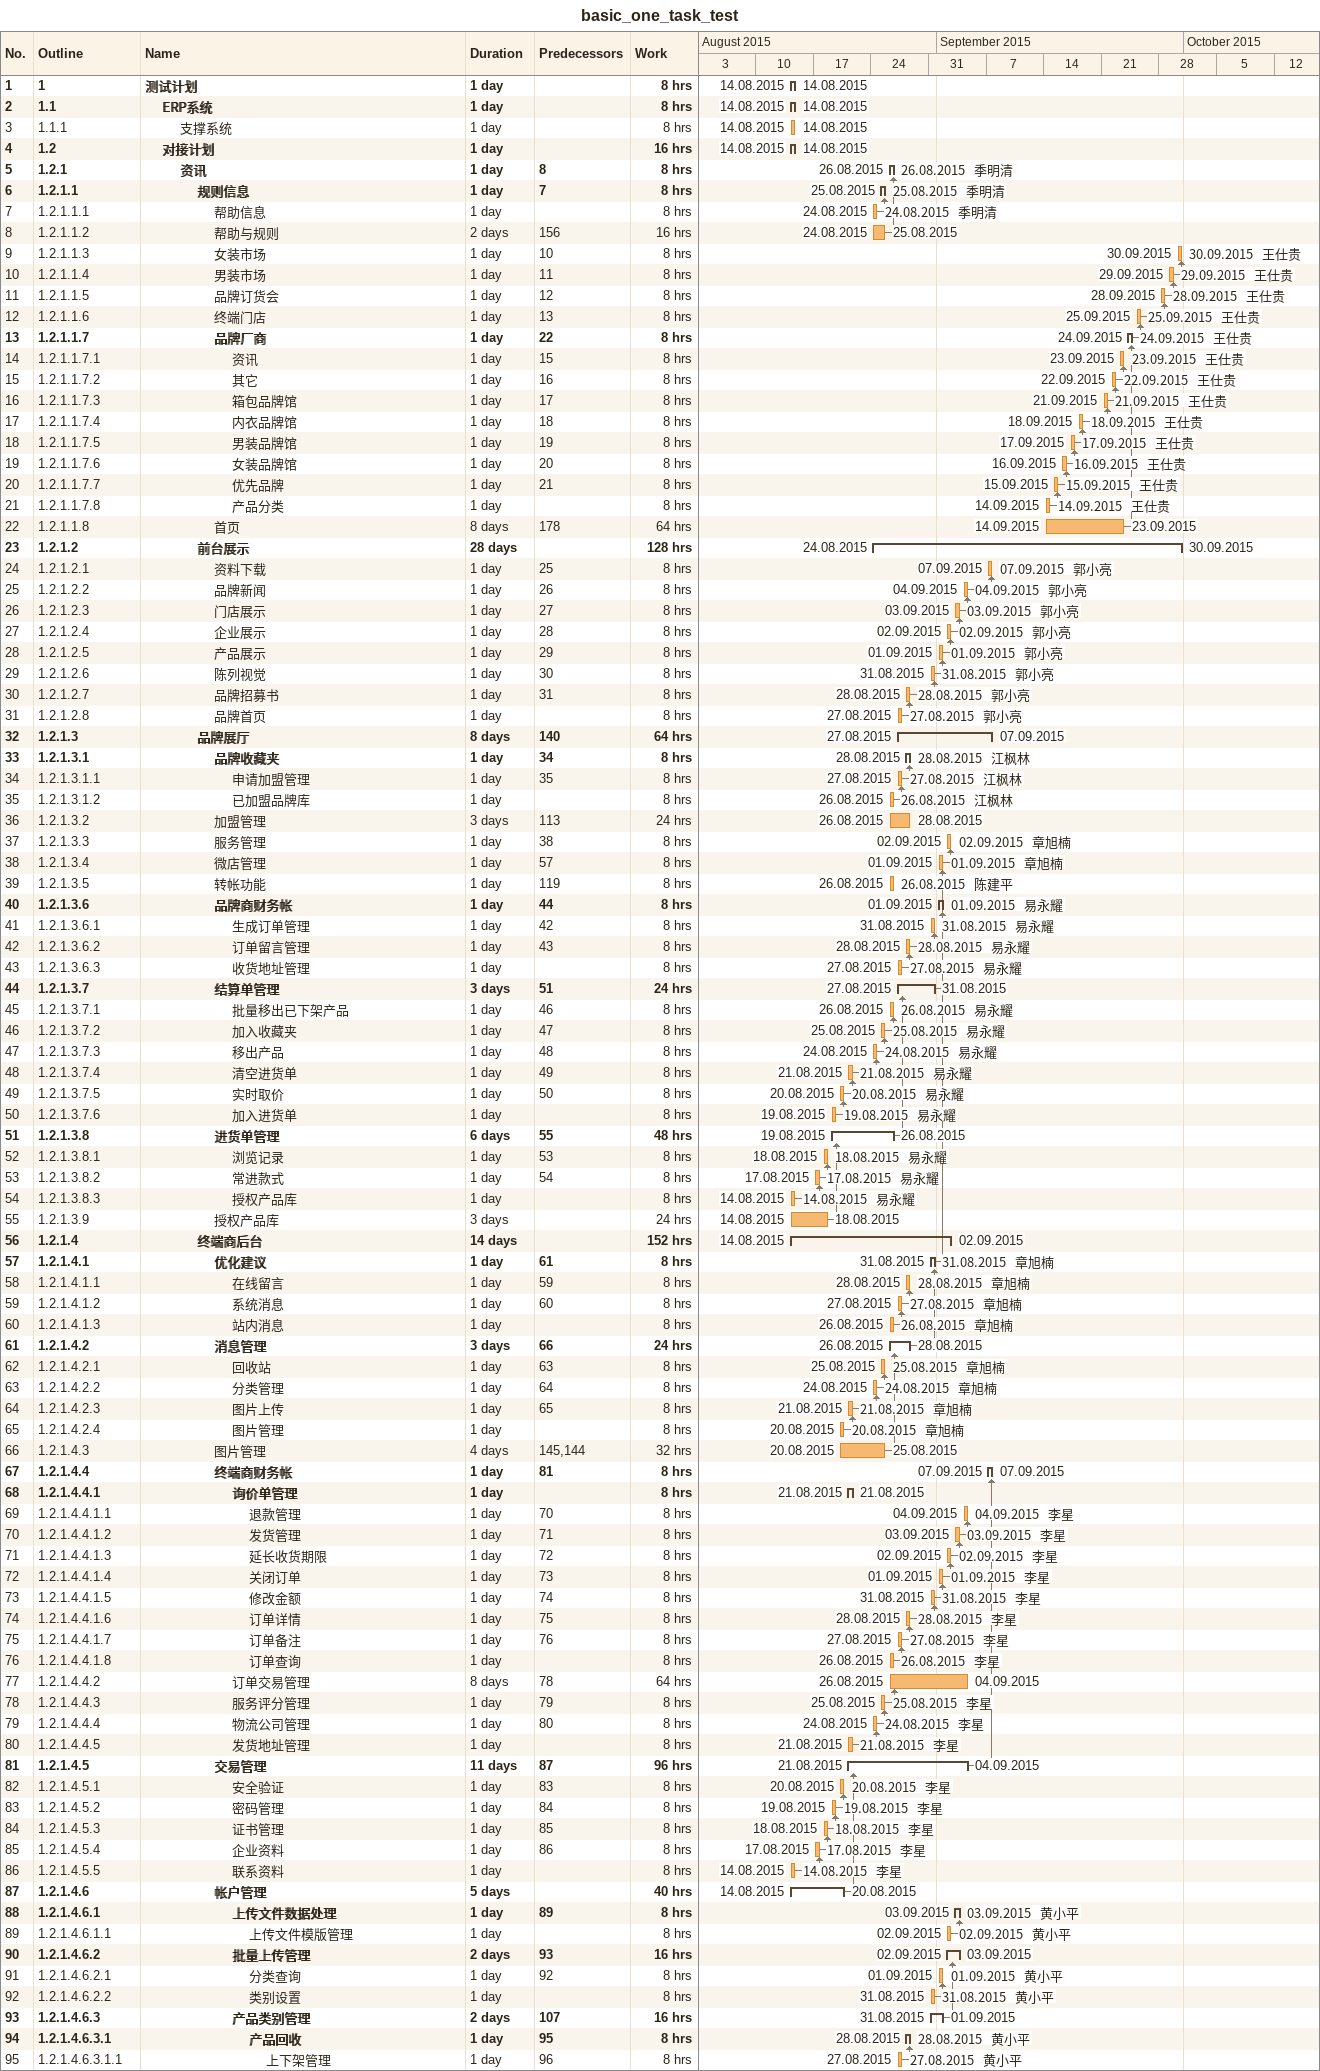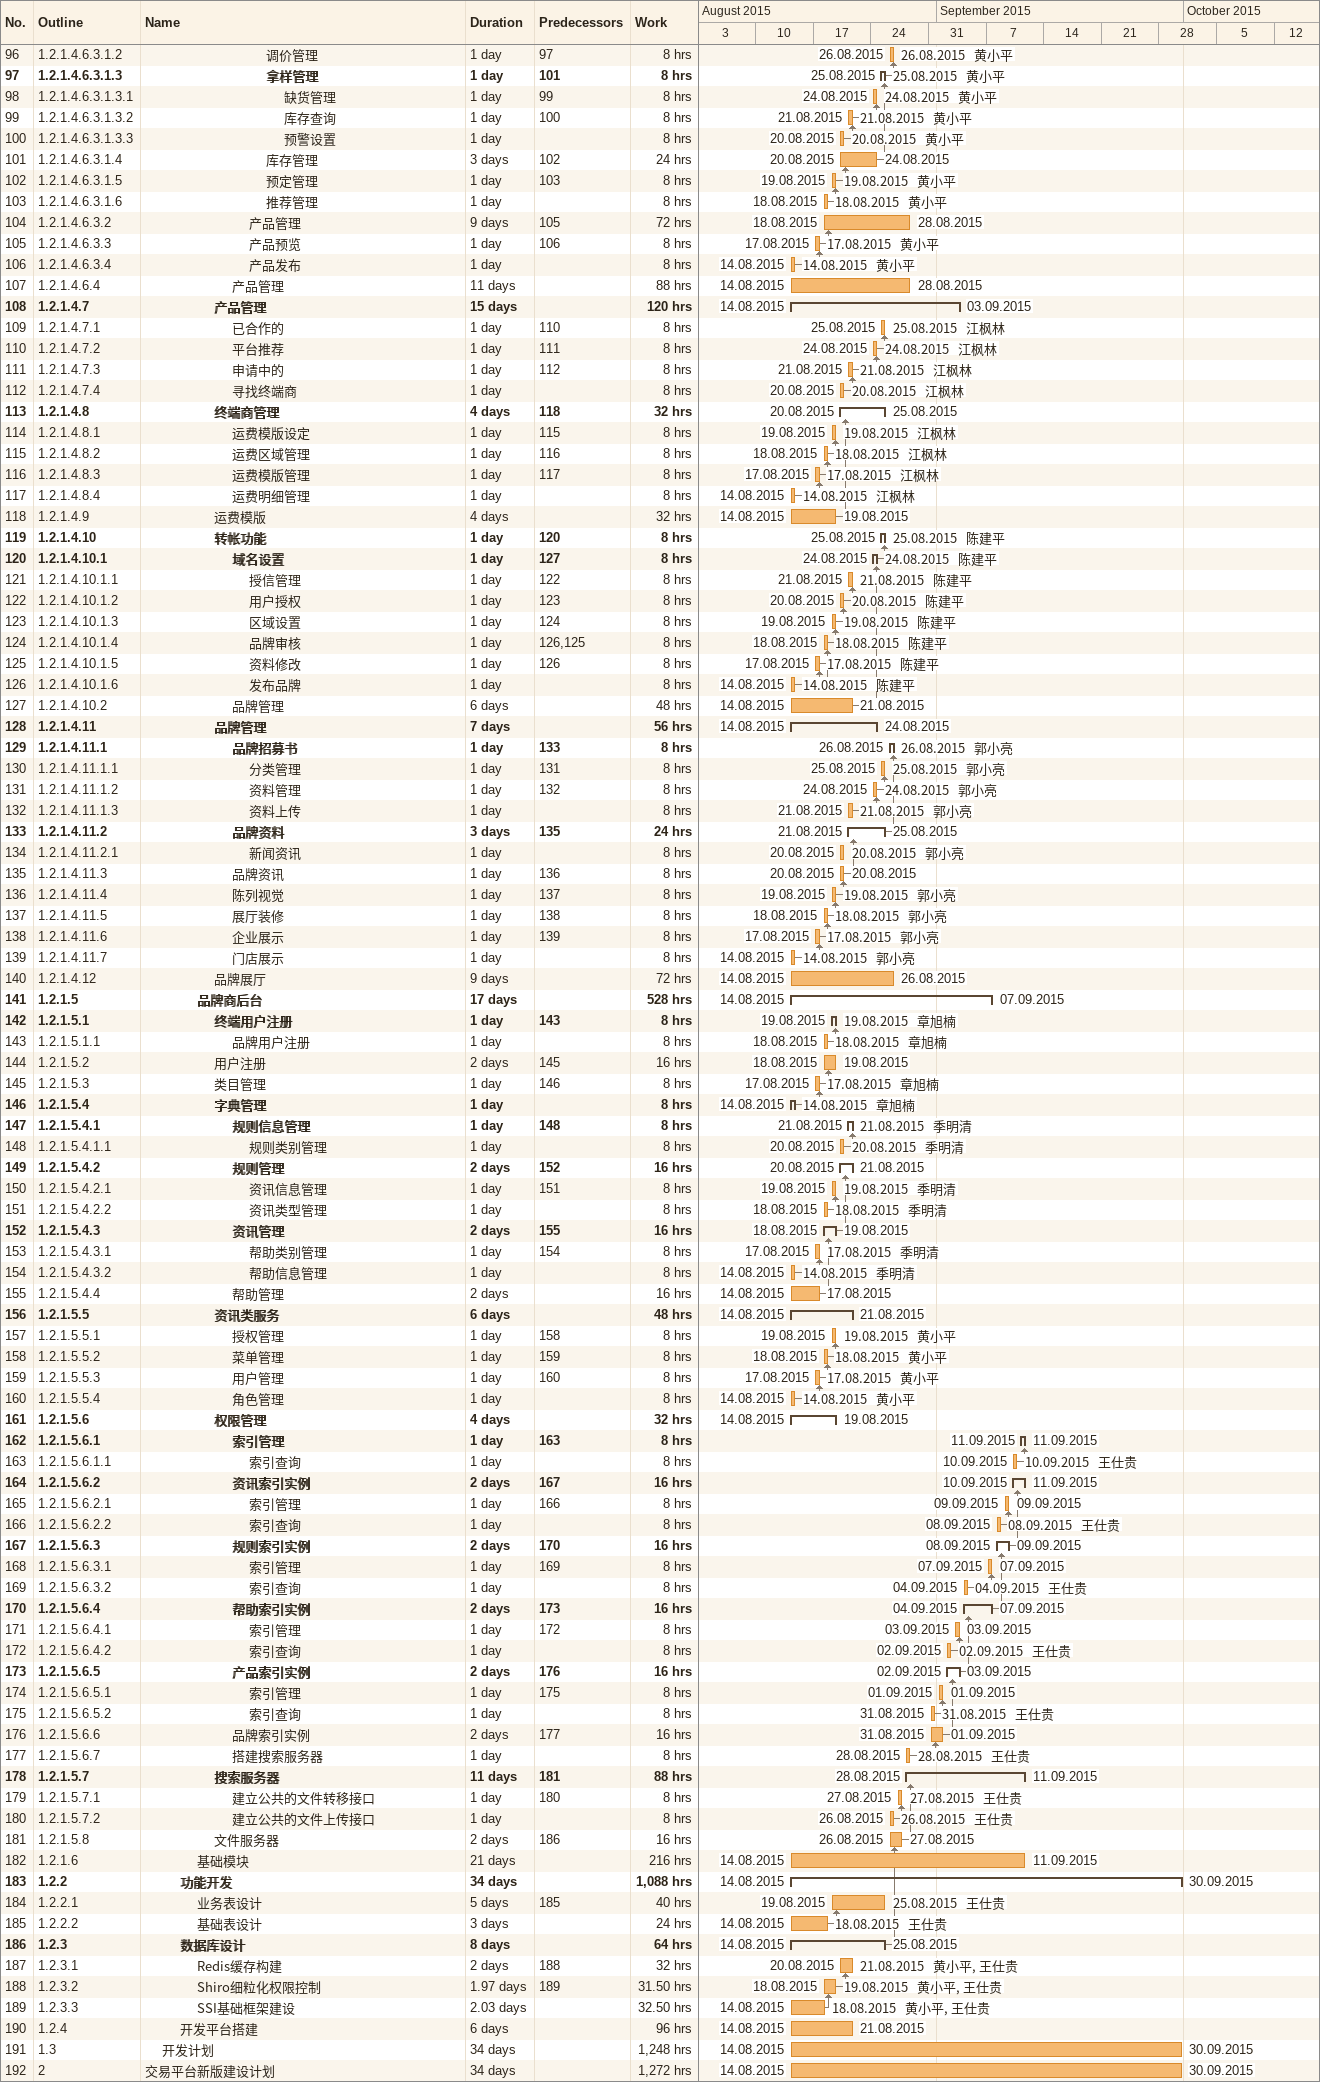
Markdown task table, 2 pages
basic_one_task_test

| ID | WBS | Task | Duration | Start | Finish | Predecessors | Resources | Work (h) |
|---|---|---|---|---|---|---|---|---|
| 1 | 1 | **测试计划** | 1d | 2015-08-14 | 2015-08-14 |  |  | 8 |
| 2 | 1.1 | **ERP系统** | 1d | 2015-08-14 | 2015-08-14 |  |  | 8 |
| 3 | 1.1.1 | 支撑系统 | 1d | 2015-08-14 | 2015-08-14 |  |  | 8 |
| 4 | 1.2 | **对接计划** | 1d | 2015-08-14 | 2015-08-14 |  |  | 16 |
| 5 | 1.2.1 | **资讯** | 1d | 2015-08-26 | 2015-08-26 | 8 | 季明清 | 8 |
| 6 | 1.2.1.1 | **规则信息** | 1d | 2015-08-25 | 2015-08-25 | 7 | 季明清 | 8 |
| 7 | 1.2.1.1.1 | 帮助信息 | 1d | 2015-08-24 | 2015-08-24 |  | 季明清 | 8 |
| 8 | 1.2.1.1.2 | 帮助与规则 | 2d | 2015-08-24 | 2015-08-25 | 156 |  | 16 |
| 9 | 1.2.1.1.3 | 女装市场 | 1d | 2015-09-30 | 2015-09-30 | 10 | 王仕贵 | 8 |
| 10 | 1.2.1.1.4 | 男装市场 | 1d | 2015-09-29 | 2015-09-29 | 11 | 王仕贵 | 8 |
| 11 | 1.2.1.1.5 | 品牌订货会 | 1d | 2015-09-28 | 2015-09-28 | 12 | 王仕贵 | 8 |
| 12 | 1.2.1.1.6 | 终端门店 | 1d | 2015-09-25 | 2015-09-25 | 13 | 王仕贵 | 8 |
| 13 | 1.2.1.1.7 | **品牌厂商** | 1d | 2015-09-24 | 2015-09-24 | 22 | 王仕贵 | 8 |
| 14 | 1.2.1.1.7.1 | 资讯 | 1d | 2015-09-23 | 2015-09-23 | 15 | 王仕贵 | 8 |
| 15 | 1.2.1.1.7.2 | 其它 | 1d | 2015-09-22 | 2015-09-22 | 16 | 王仕贵 | 8 |
| 16 | 1.2.1.1.7.3 | 箱包品牌馆 | 1d | 2015-09-21 | 2015-09-21 | 17 | 王仕贵 | 8 |
| 17 | 1.2.1.1.7.4 | 内衣品牌馆 | 1d | 2015-09-18 | 2015-09-18 | 18 | 王仕贵 | 8 |
| 18 | 1.2.1.1.7.5 | 男装品牌馆 | 1d | 2015-09-17 | 2015-09-17 | 19 | 王仕贵 | 8 |
| 19 | 1.2.1.1.7.6 | 女装品牌馆 | 1d | 2015-09-16 | 2015-09-16 | 20 | 王仕贵 | 8 |
| 20 | 1.2.1.1.7.7 | 优先品牌 | 1d | 2015-09-15 | 2015-09-15 | 21 | 王仕贵 | 8 |
| 21 | 1.2.1.1.7.8 | 产品分类 | 1d | 2015-09-14 | 2015-09-14 |  | 王仕贵 | 8 |
| 22 | 1.2.1.1.8 | 首页 | 8d | 2015-09-14 | 2015-09-23 | 178 |  | 64 |
| 23 | 1.2.1.2 | **前台展示** | 28d | 2015-08-24 | 2015-09-30 |  |  | 128 |
| 24 | 1.2.1.2.1 | 资料下载 | 1d | 2015-09-07 | 2015-09-07 | 25 | 郭小亮 | 8 |
| 25 | 1.2.1.2.2 | 品牌新闻 | 1d | 2015-09-04 | 2015-09-04 | 26 | 郭小亮 | 8 |
| 26 | 1.2.1.2.3 | 门店展示 | 1d | 2015-09-03 | 2015-09-03 | 27 | 郭小亮 | 8 |
| 27 | 1.2.1.2.4 | 企业展示 | 1d | 2015-09-02 | 2015-09-02 | 28 | 郭小亮 | 8 |
| 28 | 1.2.1.2.5 | 产品展示 | 1d | 2015-09-01 | 2015-09-01 | 29 | 郭小亮 | 8 |
| 29 | 1.2.1.2.6 | 陈列视觉 | 1d | 2015-08-31 | 2015-08-31 | 30 | 郭小亮 | 8 |
| 30 | 1.2.1.2.7 | 品牌招募书 | 1d | 2015-08-28 | 2015-08-28 | 31 | 郭小亮 | 8 |
| 31 | 1.2.1.2.8 | 品牌首页 | 1d | 2015-08-27 | 2015-08-27 |  | 郭小亮 | 8 |
| 32 | 1.2.1.3 | **品牌展厅** | 8d | 2015-08-27 | 2015-09-07 | 140 |  | 64 |
| 33 | 1.2.1.3.1 | **品牌收藏夹** | 1d | 2015-08-28 | 2015-08-28 | 34 | 江枫林 | 8 |
| 34 | 1.2.1.3.1.1 | 申请加盟管理 | 1d | 2015-08-27 | 2015-08-27 | 35 | 江枫林 | 8 |
| 35 | 1.2.1.3.1.2 | 已加盟品牌库 | 1d | 2015-08-26 | 2015-08-26 |  | 江枫林 | 8 |
| 36 | 1.2.1.3.2 | 加盟管理 | 3d | 2015-08-26 | 2015-08-28 | 113 |  | 24 |
| 37 | 1.2.1.3.3 | 服务管理 | 1d | 2015-09-02 | 2015-09-02 | 38 | 章旭楠 | 8 |
| 38 | 1.2.1.3.4 | 微店管理 | 1d | 2015-09-01 | 2015-09-01 | 57 | 章旭楠 | 8 |
| 39 | 1.2.1.3.5 | 转帐功能 | 1d | 2015-08-26 | 2015-08-26 | 119 | 陈建平 | 8 |
| 40 | 1.2.1.3.6 | **品牌商财务帐** | 1d | 2015-09-01 | 2015-09-01 | 44 | 易永耀 | 8 |
| 41 | 1.2.1.3.6.1 | 生成订单管理 | 1d | 2015-08-31 | 2015-08-31 | 42 | 易永耀 | 8 |
| 42 | 1.2.1.3.6.2 | 订单留言管理 | 1d | 2015-08-28 | 2015-08-28 | 43 | 易永耀 | 8 |
| 43 | 1.2.1.3.6.3 | 收货地址管理 | 1d | 2015-08-27 | 2015-08-27 |  | 易永耀 | 8 |
| 44 | 1.2.1.3.7 | **结算单管理** | 3d | 2015-08-27 | 2015-08-31 | 51 |  | 24 |
| 45 | 1.2.1.3.7.1 | 批量移出已下架产品 | 1d | 2015-08-26 | 2015-08-26 | 46 | 易永耀 | 8 |
| 46 | 1.2.1.3.7.2 | 加入收藏夹 | 1d | 2015-08-25 | 2015-08-25 | 47 | 易永耀 | 8 |
| 47 | 1.2.1.3.7.3 | 移出产品 | 1d | 2015-08-24 | 2015-08-24 | 48 | 易永耀 | 8 |
| 48 | 1.2.1.3.7.4 | 清空进货单 | 1d | 2015-08-21 | 2015-08-21 | 49 | 易永耀 | 8 |
| 49 | 1.2.1.3.7.5 | 实时取价 | 1d | 2015-08-20 | 2015-08-20 | 50 | 易永耀 | 8 |
| 50 | 1.2.1.3.7.6 | 加入进货单 | 1d | 2015-08-19 | 2015-08-19 |  | 易永耀 | 8 |
| 51 | 1.2.1.3.8 | **进货单管理** | 6d | 2015-08-19 | 2015-08-26 | 55 |  | 48 |
| 52 | 1.2.1.3.8.1 | 浏览记录 | 1d | 2015-08-18 | 2015-08-18 | 53 | 易永耀 | 8 |
| 53 | 1.2.1.3.8.2 | 常进款式 | 1d | 2015-08-17 | 2015-08-17 | 54 | 易永耀 | 8 |
| 54 | 1.2.1.3.8.3 | 授权产品库 | 1d | 2015-08-14 | 2015-08-14 |  | 易永耀 | 8 |
| 55 | 1.2.1.3.9 | 授权产品库 | 3d | 2015-08-14 | 2015-08-18 |  |  | 24 |
| 56 | 1.2.1.4 | **终端商后台** | 14d | 2015-08-14 | 2015-09-02 |  |  | 152 |
| 57 | 1.2.1.4.1 | **优化建议** | 1d | 2015-08-31 | 2015-08-31 | 61 | 章旭楠 | 8 |
| 58 | 1.2.1.4.1.1 | 在线留言 | 1d | 2015-08-28 | 2015-08-28 | 59 | 章旭楠 | 8 |
| 59 | 1.2.1.4.1.2 | 系统消息 | 1d | 2015-08-27 | 2015-08-27 | 60 | 章旭楠 | 8 |
| 60 | 1.2.1.4.1.3 | 站内消息 | 1d | 2015-08-26 | 2015-08-26 |  | 章旭楠 | 8 |
| 61 | 1.2.1.4.2 | **消息管理** | 3d | 2015-08-26 | 2015-08-28 | 66 |  | 24 |
| 62 | 1.2.1.4.2.1 | 回收站 | 1d | 2015-08-25 | 2015-08-25 | 63 | 章旭楠 | 8 |
| 63 | 1.2.1.4.2.2 | 分类管理 | 1d | 2015-08-24 | 2015-08-24 | 64 | 章旭楠 | 8 |
| 64 | 1.2.1.4.2.3 | 图片上传 | 1d | 2015-08-21 | 2015-08-21 | 65 | 章旭楠 | 8 |
| 65 | 1.2.1.4.2.4 | 图片管理 | 1d | 2015-08-20 | 2015-08-20 |  | 章旭楠 | 8 |
| 66 | 1.2.1.4.3 | 图片管理 | 4d | 2015-08-20 | 2015-08-25 | 145, 144 |  | 32 |
| 67 | 1.2.1.4.4 | **终端商财务帐** | 1d | 2015-09-07 | 2015-09-07 | 81 |  | 8 |
| 68 | 1.2.1.4.4.1 | **询价单管理** | 1d | 2015-08-21 | 2015-08-21 |  |  | 8 |
| 69 | 1.2.1.4.4.1.1 | 退款管理 | 1d | 2015-09-04 | 2015-09-04 | 70 | 李星 | 8 |
| 70 | 1.2.1.4.4.1.2 | 发货管理 | 1d | 2015-09-03 | 2015-09-03 | 71 | 李星 | 8 |
| 71 | 1.2.1.4.4.1.3 | 延长收货期限 | 1d | 2015-09-02 | 2015-09-02 | 72 | 李星 | 8 |
| 72 | 1.2.1.4.4.1.4 | 关闭订单 | 1d | 2015-09-01 | 2015-09-01 | 73 | 李星 | 8 |
| 73 | 1.2.1.4.4.1.5 | 修改金额 | 1d | 2015-08-31 | 2015-08-31 | 74 | 李星 | 8 |
| 74 | 1.2.1.4.4.1.6 | 订单详情 | 1d | 2015-08-28 | 2015-08-28 | 75 | 李星 | 8 |
| 75 | 1.2.1.4.4.1.7 | 订单备注 | 1d | 2015-08-27 | 2015-08-27 | 76 | 李星 | 8 |
| 76 | 1.2.1.4.4.1.8 | 订单查询 | 1d | 2015-08-26 | 2015-08-26 |  | 李星 | 8 |
| 77 | 1.2.1.4.4.2 | 订单交易管理 | 8d | 2015-08-26 | 2015-09-04 | 78 |  | 64 |
| 78 | 1.2.1.4.4.3 | 服务评分管理 | 1d | 2015-08-25 | 2015-08-25 | 79 | 李星 | 8 |
| 79 | 1.2.1.4.4.4 | 物流公司管理 | 1d | 2015-08-24 | 2015-08-24 | 80 | 李星 | 8 |
| 80 | 1.2.1.4.4.5 | 发货地址管理 | 1d | 2015-08-21 | 2015-08-21 |  | 李星 | 8 |
| 81 | 1.2.1.4.5 | **交易管理** | 11d | 2015-08-21 | 2015-09-04 | 87 |  | 96 |
| 82 | 1.2.1.4.5.1 | 安全验证 | 1d | 2015-08-20 | 2015-08-20 | 83 | 李星 | 8 |
| 83 | 1.2.1.4.5.2 | 密码管理 | 1d | 2015-08-19 | 2015-08-19 | 84 | 李星 | 8 |
| 84 | 1.2.1.4.5.3 | 证书管理 | 1d | 2015-08-18 | 2015-08-18 | 85 | 李星 | 8 |
| 85 | 1.2.1.4.5.4 | 企业资料 | 1d | 2015-08-17 | 2015-08-17 | 86 | 李星 | 8 |
| 86 | 1.2.1.4.5.5 | 联系资料 | 1d | 2015-08-14 | 2015-08-14 |  | 李星 | 8 |
| 87 | 1.2.1.4.6 | **帐户管理** | 5d | 2015-08-14 | 2015-08-20 |  |  | 40 |
| 88 | 1.2.1.4.6.1 | **上传文件数据处理** | 1d | 2015-09-03 | 2015-09-03 | 89 | 黄小平 | 8 |
| 89 | 1.2.1.4.6.1.1 | 上传文件模版管理 | 1d | 2015-09-02 | 2015-09-02 |  | 黄小平 | 8 |
| 90 | 1.2.1.4.6.2 | **批量上传管理** | 2d | 2015-09-02 | 2015-09-03 | 93 |  | 16 |
| 91 | 1.2.1.4.6.2.1 | 分类查询 | 1d | 2015-09-01 | 2015-09-01 | 92 | 黄小平 | 8 |
| 92 | 1.2.1.4.6.2.2 | 类别设置 | 1d | 2015-08-31 | 2015-08-31 |  | 黄小平 | 8 |
| 93 | 1.2.1.4.6.3 | **产品类别管理** | 2d | 2015-08-31 | 2015-09-01 | 107 |  | 16 |
| 94 | 1.2.1.4.6.3.1 | **产品回收** | 1d | 2015-08-28 | 2015-08-28 | 95 | 黄小平 | 8 |
| 95 | 1.2.1.4.6.3.1.1 | 上下架管理 | 1d | 2015-08-27 | 2015-08-27 | 96 | 黄小平 | 8 |
| 96 | 1.2.1.4.6.3.1.2 | 调价管理 | 1d | 2015-08-26 | 2015-08-26 | 97 | 黄小平 | 8 |
| 97 | 1.2.1.4.6.3.1.3 | **拿样管理** | 1d | 2015-08-25 | 2015-08-25 | 101 | 黄小平 | 8 |
| 98 | 1.2.1.4.6.3.1.3.1 | 缺货管理 | 1d | 2015-08-24 | 2015-08-24 | 99 | 黄小平 | 8 |
| 99 | 1.2.1.4.6.3.1.3.2 | 库存查询 | 1d | 2015-08-21 | 2015-08-21 | 100 | 黄小平 | 8 |
| 100 | 1.2.1.4.6.3.1.3.3 | 预警设置 | 1d | 2015-08-20 | 2015-08-20 |  | 黄小平 | 8 |
| 101 | 1.2.1.4.6.3.1.4 | 库存管理 | 3d | 2015-08-20 | 2015-08-24 | 102 |  | 24 |
| 102 | 1.2.1.4.6.3.1.5 | 预定管理 | 1d | 2015-08-19 | 2015-08-19 | 103 | 黄小平 | 8 |
| 103 | 1.2.1.4.6.3.1.6 | 推荐管理 | 1d | 2015-08-18 | 2015-08-18 |  | 黄小平 | 8 |
| 104 | 1.2.1.4.6.3.2 | 产品管理 | 9d | 2015-08-18 | 2015-08-28 | 105 |  | 72 |
| 105 | 1.2.1.4.6.3.3 | 产品预览 | 1d | 2015-08-17 | 2015-08-17 | 106 | 黄小平 | 8 |
| 106 | 1.2.1.4.6.3.4 | 产品发布 | 1d | 2015-08-14 | 2015-08-14 |  | 黄小平 | 8 |
| 107 | 1.2.1.4.6.4 | 产品管理 | 11d | 2015-08-14 | 2015-08-28 |  |  | 88 |
| 108 | 1.2.1.4.7 | **产品管理** | 15d | 2015-08-14 | 2015-09-03 |  |  | 120 |
| 109 | 1.2.1.4.7.1 | 已合作的 | 1d | 2015-08-25 | 2015-08-25 | 110 | 江枫林 | 8 |
| 110 | 1.2.1.4.7.2 | 平台推荐 | 1d | 2015-08-24 | 2015-08-24 | 111 | 江枫林 | 8 |
| 111 | 1.2.1.4.7.3 | 申请中的 | 1d | 2015-08-21 | 2015-08-21 | 112 | 江枫林 | 8 |
| 112 | 1.2.1.4.7.4 | 寻找终端商 | 1d | 2015-08-20 | 2015-08-20 |  | 江枫林 | 8 |
| 113 | 1.2.1.4.8 | **终端商管理** | 4d | 2015-08-20 | 2015-08-25 | 118 |  | 32 |
| 114 | 1.2.1.4.8.1 | 运费模版设定 | 1d | 2015-08-19 | 2015-08-19 | 115 | 江枫林 | 8 |
| 115 | 1.2.1.4.8.2 | 运费区域管理 | 1d | 2015-08-18 | 2015-08-18 | 116 | 江枫林 | 8 |
| 116 | 1.2.1.4.8.3 | 运费模版管理 | 1d | 2015-08-17 | 2015-08-17 | 117 | 江枫林 | 8 |
| 117 | 1.2.1.4.8.4 | 运费明细管理 | 1d | 2015-08-14 | 2015-08-14 |  | 江枫林 | 8 |
| 118 | 1.2.1.4.9 | 运费模版 | 4d | 2015-08-14 | 2015-08-19 |  |  | 32 |
| 119 | 1.2.1.4.10 | **转帐功能** | 1d | 2015-08-25 | 2015-08-25 | 120 | 陈建平 | 8 |
| 120 | 1.2.1.4.10.1 | **域名设置** | 1d | 2015-08-24 | 2015-08-24 | 127 | 陈建平 | 8 |
| 121 | 1.2.1.4.10.1.1 | 授信管理 | 1d | 2015-08-21 | 2015-08-21 | 122 | 陈建平 | 8 |
| 122 | 1.2.1.4.10.1.2 | 用户授权 | 1d | 2015-08-20 | 2015-08-20 | 123 | 陈建平 | 8 |
| 123 | 1.2.1.4.10.1.3 | 区域设置 | 1d | 2015-08-19 | 2015-08-19 | 124 | 陈建平 | 8 |
| 124 | 1.2.1.4.10.1.4 | 品牌审核 | 1d | 2015-08-18 | 2015-08-18 | 126, 125 | 陈建平 | 8 |
| 125 | 1.2.1.4.10.1.5 | 资料修改 | 1d | 2015-08-17 | 2015-08-17 | 126 | 陈建平 | 8 |
| 126 | 1.2.1.4.10.1.6 | 发布品牌 | 1d | 2015-08-14 | 2015-08-14 |  | 陈建平 | 8 |
| 127 | 1.2.1.4.10.2 | 品牌管理 | 6d | 2015-08-14 | 2015-08-21 |  |  | 48 |
| 128 | 1.2.1.4.11 | **品牌管理** | 7d | 2015-08-14 | 2015-08-24 |  |  | 56 |
| 129 | 1.2.1.4.11.1 | **品牌招募书** | 1d | 2015-08-26 | 2015-08-26 | 133 | 郭小亮 | 8 |
| 130 | 1.2.1.4.11.1.1 | 分类管理 | 1d | 2015-08-25 | 2015-08-25 | 131 | 郭小亮 | 8 |
| 131 | 1.2.1.4.11.1.2 | 资料管理 | 1d | 2015-08-24 | 2015-08-24 | 132 | 郭小亮 | 8 |
| 132 | 1.2.1.4.11.1.3 | 资料上传 | 1d | 2015-08-21 | 2015-08-21 |  | 郭小亮 | 8 |
| 133 | 1.2.1.4.11.2 | **品牌资料** | 3d | 2015-08-21 | 2015-08-25 | 135 |  | 24 |
| 134 | 1.2.1.4.11.2.1 | 新闻资讯 | 1d | 2015-08-20 | 2015-08-20 |  | 郭小亮 | 8 |
| 135 | 1.2.1.4.11.3 | 品牌资讯 | 1d | 2015-08-20 | 2015-08-20 | 136 |  | 8 |
| 136 | 1.2.1.4.11.4 | 陈列视觉 | 1d | 2015-08-19 | 2015-08-19 | 137 | 郭小亮 | 8 |
| 137 | 1.2.1.4.11.5 | 展厅装修 | 1d | 2015-08-18 | 2015-08-18 | 138 | 郭小亮 | 8 |
| 138 | 1.2.1.4.11.6 | 企业展示 | 1d | 2015-08-17 | 2015-08-17 | 139 | 郭小亮 | 8 |
| 139 | 1.2.1.4.11.7 | 门店展示 | 1d | 2015-08-14 | 2015-08-14 |  | 郭小亮 | 8 |
| 140 | 1.2.1.4.12 | 品牌展厅 | 9d | 2015-08-14 | 2015-08-26 |  |  | 72 |
| 141 | 1.2.1.5 | **品牌商后台** | 17d | 2015-08-14 | 2015-09-07 |  |  | 528 |
| 142 | 1.2.1.5.1 | **终端用户注册** | 1d | 2015-08-19 | 2015-08-19 | 143 | 章旭楠 | 8 |
| 143 | 1.2.1.5.1.1 | 品牌用户注册 | 1d | 2015-08-18 | 2015-08-18 |  | 章旭楠 | 8 |
| 144 | 1.2.1.5.2 | 用户注册 | 2d | 2015-08-18 | 2015-08-19 | 145 |  | 16 |
| 145 | 1.2.1.5.3 | 类目管理 | 1d | 2015-08-17 | 2015-08-17 | 146 | 章旭楠 | 8 |
| 146 | 1.2.1.5.4 | **字典管理** | 1d | 2015-08-14 | 2015-08-14 |  | 章旭楠 | 8 |
| 147 | 1.2.1.5.4.1 | **规则信息管理** | 1d | 2015-08-21 | 2015-08-21 | 148 | 季明清 | 8 |
| 148 | 1.2.1.5.4.1.1 | 规则类别管理 | 1d | 2015-08-20 | 2015-08-20 |  | 季明清 | 8 |
| 149 | 1.2.1.5.4.2 | **规则管理** | 2d | 2015-08-20 | 2015-08-21 | 152 |  | 16 |
| 150 | 1.2.1.5.4.2.1 | 资讯信息管理 | 1d | 2015-08-19 | 2015-08-19 | 151 | 季明清 | 8 |
| 151 | 1.2.1.5.4.2.2 | 资讯类型管理 | 1d | 2015-08-18 | 2015-08-18 |  | 季明清 | 8 |
| 152 | 1.2.1.5.4.3 | **资讯管理** | 2d | 2015-08-18 | 2015-08-19 | 155 |  | 16 |
| 153 | 1.2.1.5.4.3.1 | 帮助类别管理 | 1d | 2015-08-17 | 2015-08-17 | 154 | 季明清 | 8 |
| 154 | 1.2.1.5.4.3.2 | 帮助信息管理 | 1d | 2015-08-14 | 2015-08-14 |  | 季明清 | 8 |
| 155 | 1.2.1.5.4.4 | 帮助管理 | 2d | 2015-08-14 | 2015-08-17 |  |  | 16 |
| 156 | 1.2.1.5.5 | **资讯类服务** | 6d | 2015-08-14 | 2015-08-21 |  |  | 48 |
| 157 | 1.2.1.5.5.1 | 授权管理 | 1d | 2015-08-19 | 2015-08-19 | 158 | 黄小平 | 8 |
| 158 | 1.2.1.5.5.2 | 菜单管理 | 1d | 2015-08-18 | 2015-08-18 | 159 | 黄小平 | 8 |
| 159 | 1.2.1.5.5.3 | 用户管理 | 1d | 2015-08-17 | 2015-08-17 | 160 | 黄小平 | 8 |
| 160 | 1.2.1.5.5.4 | 角色管理 | 1d | 2015-08-14 | 2015-08-14 |  | 黄小平 | 8 |
| 161 | 1.2.1.5.6 | **权限管理** | 4d | 2015-08-14 | 2015-08-19 |  |  | 32 |
| 162 | 1.2.1.5.6.1 | **索引管理** | 1d | 2015-09-11 | 2015-09-11 | 163 |  | 8 |
| 163 | 1.2.1.5.6.1.1 | 索引查询 | 1d | 2015-09-10 | 2015-09-10 |  | 王仕贵 | 8 |
| 164 | 1.2.1.5.6.2 | **资讯索引实例** | 2d | 2015-09-10 | 2015-09-11 | 167 |  | 16 |
| 165 | 1.2.1.5.6.2.1 | 索引管理 | 1d | 2015-09-09 | 2015-09-09 | 166 |  | 8 |
| 166 | 1.2.1.5.6.2.2 | 索引查询 | 1d | 2015-09-08 | 2015-09-08 |  | 王仕贵 | 8 |
| 167 | 1.2.1.5.6.3 | **规则索引实例** | 2d | 2015-09-08 | 2015-09-09 | 170 |  | 16 |
| 168 | 1.2.1.5.6.3.1 | 索引管理 | 1d | 2015-09-07 | 2015-09-07 | 169 |  | 8 |
| 169 | 1.2.1.5.6.3.2 | 索引查询 | 1d | 2015-09-04 | 2015-09-04 |  | 王仕贵 | 8 |
| 170 | 1.2.1.5.6.4 | **帮助索引实例** | 2d | 2015-09-04 | 2015-09-07 | 173 |  | 16 |
| 171 | 1.2.1.5.6.4.1 | 索引管理 | 1d | 2015-09-03 | 2015-09-03 | 172 |  | 8 |
| 172 | 1.2.1.5.6.4.2 | 索引查询 | 1d | 2015-09-02 | 2015-09-02 |  | 王仕贵 | 8 |
| 173 | 1.2.1.5.6.5 | **产品索引实例** | 2d | 2015-09-02 | 2015-09-03 | 176 |  | 16 |
| 174 | 1.2.1.5.6.5.1 | 索引管理 | 1d | 2015-09-01 | 2015-09-01 | 175 |  | 8 |
| 175 | 1.2.1.5.6.5.2 | 索引查询 | 1d | 2015-08-31 | 2015-08-31 |  | 王仕贵 | 8 |
| 176 | 1.2.1.5.6.6 | 品牌索引实例 | 2d | 2015-08-31 | 2015-09-01 | 177 |  | 16 |
| 177 | 1.2.1.5.6.7 | 搭建搜索服务器 | 1d | 2015-08-28 | 2015-08-28 |  | 王仕贵 | 8 |
| 178 | 1.2.1.5.7 | **搜索服务器** | 11d | 2015-08-28 | 2015-09-11 | 181 |  | 88 |
| 179 | 1.2.1.5.7.1 | 建立公共的文件转移接口 | 1d | 2015-08-27 | 2015-08-27 | 180 | 王仕贵 | 8 |
| 180 | 1.2.1.5.7.2 | 建立公共的文件上传接口 | 1d | 2015-08-26 | 2015-08-26 |  | 王仕贵 | 8 |
| 181 | 1.2.1.5.8 | 文件服务器 | 2d | 2015-08-26 | 2015-08-27 | 186 |  | 16 |
| 182 | 1.2.1.6 | 基础模块 | 21d | 2015-08-14 | 2015-09-11 |  |  | 216 |
| 183 | 1.2.2 | **功能开发** | 34d | 2015-08-14 | 2015-09-30 |  |  | 1088 |
| 184 | 1.2.2.1 | 业务表设计 | 5d | 2015-08-19 | 2015-08-25 | 185 | 王仕贵 | 40 |
| 185 | 1.2.2.2 | 基础表设计 | 3d | 2015-08-14 | 2015-08-18 |  | 王仕贵 | 24 |
| 186 | 1.2.3 | **数据库设计** | 8d | 2015-08-14 | 2015-08-25 |  |  | 64 |
| 187 | 1.2.3.1 | Redis缓存构建 | 2d | 2015-08-20 | 2015-08-21 | 188 | 黄小平, 王仕贵 | 32 |
| 188 | 1.2.3.2 | Shiro细粒化权限控制 | 1.97d | 2015-08-18 | 2015-08-19 | 189 | 黄小平, 王仕贵 | 31.50 |
| 189 | 1.2.3.3 | SSI基础框架建设 | 2.03d | 2015-08-14 | 2015-08-18 |  | 黄小平, 王仕贵 | 32.50 |
| 190 | 1.2.4 | 开发平台搭建 | 6d | 2015-08-14 | 2015-08-21 |  |  | 96 |
| 191 | 1.3 | 开发计划 | 34d | 2015-08-14 | 2015-09-30 |  |  | 1248 |
| 192 | 2 | 交易平台新版建设计划 | 34d | 2015-08-14 | 2015-09-30 |  |  | 1272 |
